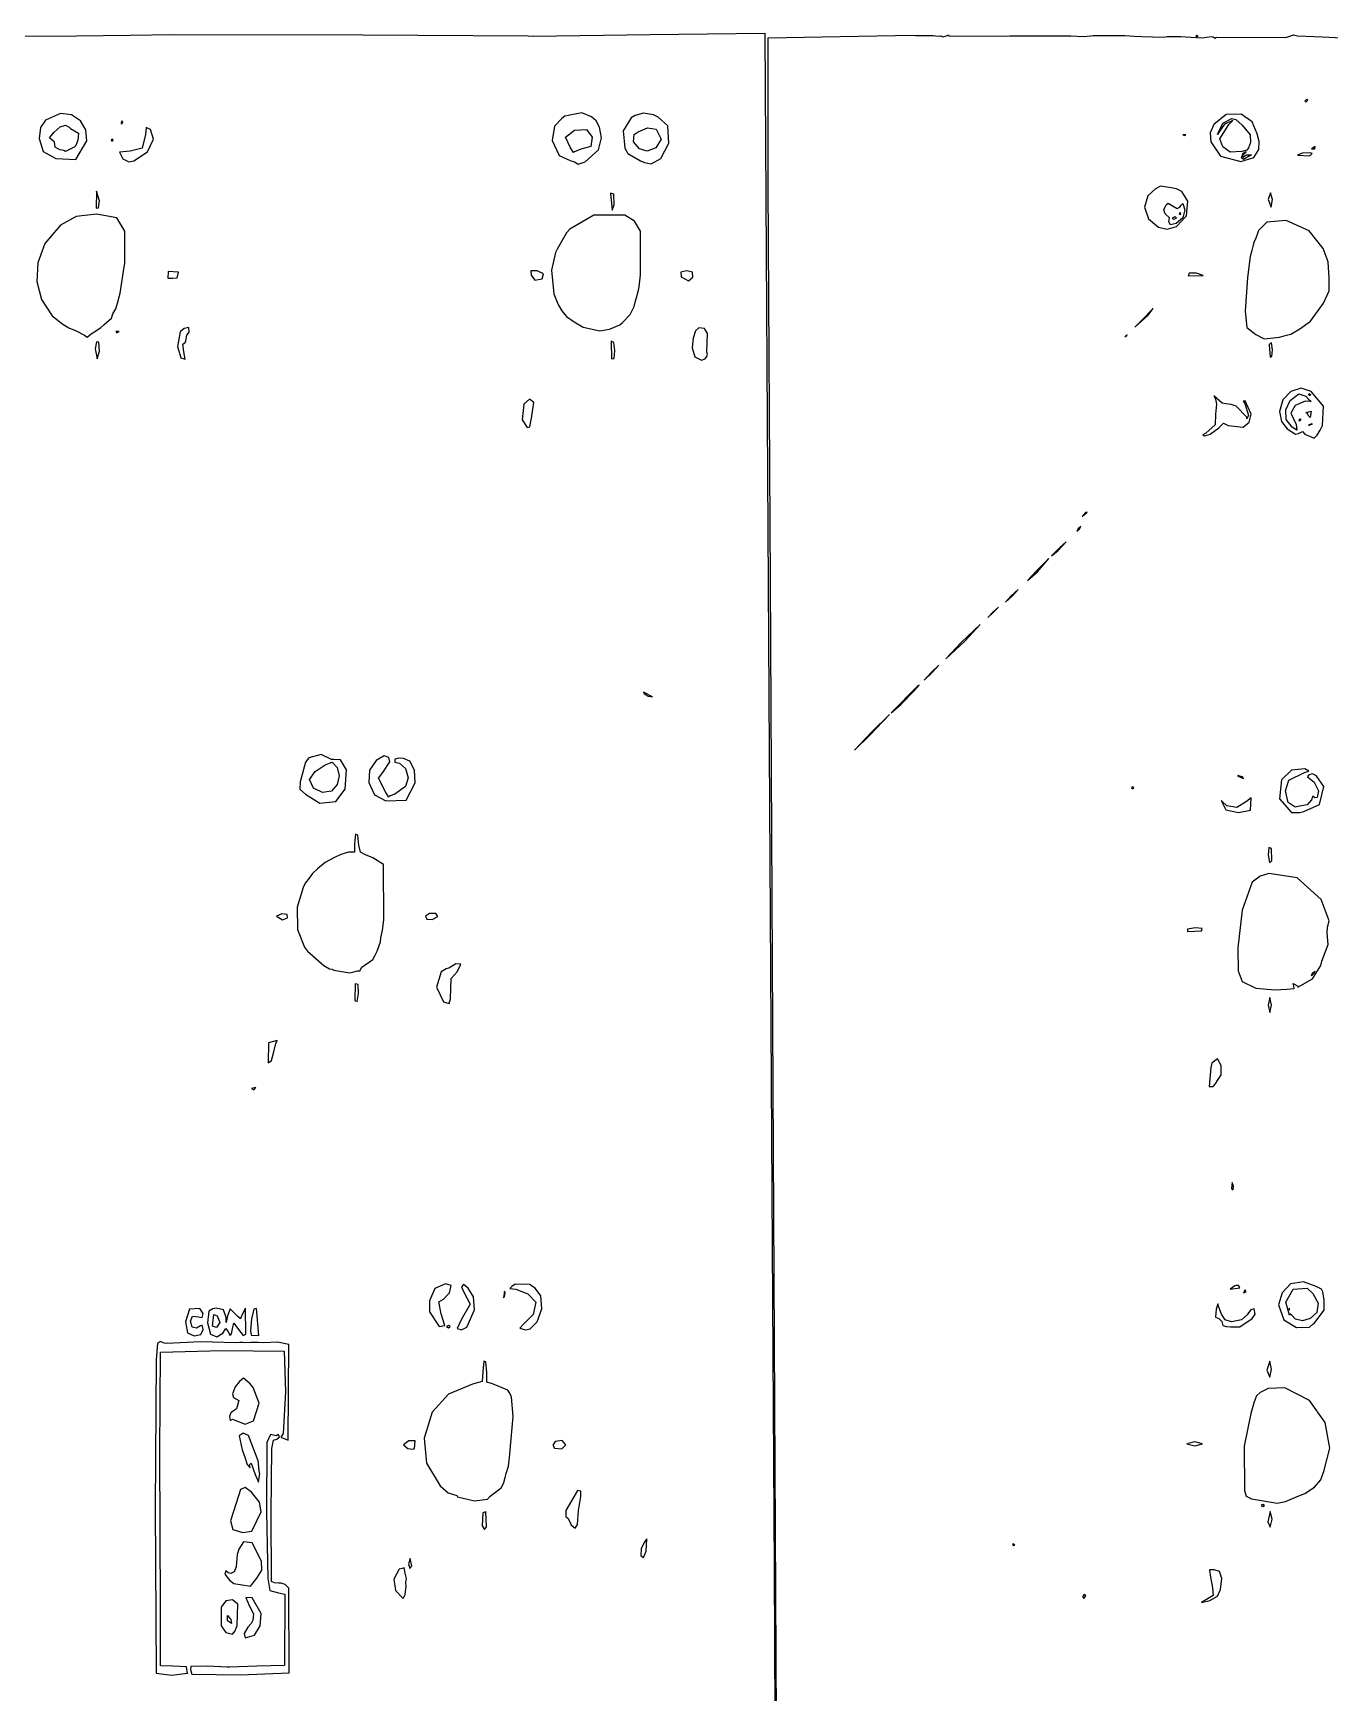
# Model space of a CAD drawing. Extents: x -33 to 316, y 14 to 132.
# Drawn here: x 222.3 to 270.2, y 70.5 to 131.8 of the extents above; entities that cross this region are included whole.
import ezdxf

# ---------------------------------------------------------------- set-up
doc = ezdxf.new("R2010")
doc.units = 0
doc.layers.add('Layer_1', color=7, linetype='CONTINUOUS')

msp = doc.modelspace()

# ---------------------------------------------------------------- linework, layer by layer
at = {"layer": 'Layer_1', "color": 7}
for points in [[(210.797562, 131.70107), (223.920902, 131.71167), (225.910562, 131.74347), (227.498062, 131.76397), (234.503832, 131.75077), (240.599832, 131.71267), (240.793362, 131.70567), (245.111362, 131.76157), (249.346302, 131.81077), (249.619662, 87.0087), (249.683062, 75.11304), (249.765062, 58.77237)], [(249.80819, 62.54024), (249.72359, 78.85974), (249.55207, 111.58341), (249.47117, 126.18841), (249.46817, 131.6433), (252.12126, 131.6898), (254.84121, 131.7343), (254.91281, 131.7196), (255.55814, 131.7236), (255.65004, 131.713), (255.7797, 131.706), (255.842, 131.7166), (255.9197, 131.6711), (256.05169, 131.7134), (256.12019, 131.7557), (256.13819, 131.7164), (257.20461, 131.6969), (258.40117, 131.715), (260.64484, 131.71423), (261.09917, 131.69383), (261.38115, 131.70963), (261.46465, 131.72263), (262.53969, 131.72251), (262.64186, 131.72299), (262.97873, 131.70129), (263.26953, 131.68709), (263.66111, 131.67629), (264.07932, 131.66169), (264.12412, 131.67379), (264.20212, 131.69149), (264.70883, 131.68249), (265.06866, 131.66299), (265.49511, 131.63429), (265.65563, 131.66579), (265.84185, 131.68659), (265.89415, 131.67409), (265.95765, 131.62929), (266.02115, 131.66169), (268.57174, 131.65169), (268.68815, 131.68779), (268.86011, 131.75589), (269.00858, 131.71809), (269.92423, 131.67429), (270.9113, 131.62839)]]:
    msp.add_lwpolyline(points, dxfattribs=at)
for points in [[(265.25913, 131.71547), (265.30143, 131.73417), (265.34373, 131.68937), (265.30143, 131.67067), (265.25913, 131.71547)], [(269.39973, 129.34023), (269.36273, 129.37723), (269.28863, 129.30313), (269.32563, 129.26613), (269.39973, 129.34023)], [(223.9045, 127.14331), (224.3029, 127.83278), (224.269362, 128.243249), (224.068529, 128.580249), (223.744243, 128.797494), (223.34035, 128.8487), (222.7824, 128.60371), (222.592848, 128.323045), (222.54527, 127.91596), (222.698931, 127.44448), (223.16211, 127.18108), (223.9045, 127.14328)], [(242.70774, 127.06188), (243.20138, 127.50598), (243.317698, 127.944046), (243.24308, 128.34495), (243.12039, 128.58035), (242.94827, 128.71665), (242.58959, 128.87587), (241.95287, 128.7443), (241.85327, 128.665), (241.582289, 128.377244), (241.49646, 127.84399), (241.745624, 127.291275), (242.14997, 127.11446), (242.31506, 127.05506), (242.449698, 126.97603), (242.70768, 127.06206)], [(245.50677, 127.17956), (245.804614, 127.74518), (245.76171, 128.39162), (245.40714, 128.70735), (245.23624, 128.79815), (244.86932, 128.86025), (244.55992, 128.77445), (244.40317, 128.68955), (244.11629, 128.20958), (244.17279, 127.56418), (244.28665, 127.37368), (244.754, 127.10211), (244.9005, 127.03071), (245.14267, 126.98361), (245.50673, 127.17955)], [(267.39554, 127.22505), (267.589745, 127.519371), (267.59657, 127.80614), (267.52347, 128.09212), (267.334399, 128.541738), (266.93046, 128.81626), (266.377581, 128.810771), (265.92863, 128.43917), (265.793051, 128.127245), (265.80931, 127.79768), (266.170774, 127.266364), (266.91872, 127.07809), (267.39551, 127.22505)], [(223.45344, 127.48176), (223.31336, 127.50196), (223.14494, 127.60432), (223.11974, 127.78117), (223.09984, 127.79967), (222.92582, 127.94986), (223.10574, 128.15939), (223.31951, 128.35016), (223.51926, 128.41066), (223.65798, 128.33976), (223.70468, 128.29726), (224.00232, 128.12003), (223.98162, 127.86626), (223.89952, 127.66874), (223.83602, 127.60624), (223.77252, 127.57074), (223.51903, 127.43694), (223.45353, 127.48174)], [(226.0451, 127.10015), (226.54888, 127.43153), (226.76902, 127.89719), (226.6596, 128.25571), (226.504765, 128.324441), (226.47731, 128.0636), (226.354379, 127.567246), (225.91332, 127.4573), (225.51659, 127.4118), (225.642779, 127.168055), (225.85419, 127.06027), (226.0451, 127.10017)], [(225.63514, 128.51684), (225.61854, 128.58034), (225.57754, 128.51684), (225.59414, 128.45334), (225.63514, 128.51684)], [(242.27482, 127.39942), (242.16706, 127.58069), (241.988861, 127.975954), (242.3102, 128.23582), (242.758355, 128.25801), (242.97293, 127.96916), (242.917169, 127.626655), (242.54394, 127.52202), (242.31579, 127.42682), (242.27479, 127.39942)], [(244.7136, 127.5462), (244.49177, 127.79751), (244.51707, 128.07235), (244.67129, 128.17265), (245.01183, 128.32007), (245.33347, 128.27267), (245.520733, 127.902338), (245.32077, 127.58092), (245.002565, 127.456504), (244.71355, 127.54622)], [(266.5276, 127.42264), (266.250986, 127.613685), (266.14799, 127.91303), (266.47212, 128.43824), (266.6216, 128.58096), (266.319481, 128.44804), (266.12105, 128.17082), (266.05415, 128.07292), (266.25803, 128.48566), (266.59324, 128.66559), (266.74066, 128.62459), (266.96619, 128.41698), (267.26564, 128.05683), (267.27264, 127.76818), (267.20604, 127.57214), (267.13864, 127.49704), (266.95219, 127.43804), (266.52726, 127.42254)], [(225.2751, 127.86085), (225.2564, 127.90315), (225.2116, 127.86085), (225.2303, 127.81855), (225.2751, 127.86085)], [(264.88859, 128.05858), (264.78275, 128.05858), (264.83565, 128.03718), (264.88855, 128.05858)], [(269.65854, 127.53994), (269.66354, 127.62714), (269.53448, 127.54124), (269.65835, 127.54024)], [(266.95032, 127.20755), (267.00862, 127.38651), (267.12165, 127.44761), (267.08085, 127.39561), (266.99465, 127.31091), (266.993759, 127.226636), (267.12492, 127.31391), (267.31399, 127.31362), (267.0145, 127.1413), (266.9503, 127.2072)], [(269.47027, 127.27589), (269.560431, 127.369251), (269.48707, 127.39563), (269.18608, 127.37713), (269.01273, 127.30303), (269.47029, 127.27593)], [(224.77822, 125.62036), (224.6662, 125.97974), (224.6482, 125.34799), (224.737108, 125.362949), (224.77818, 125.62036)], [(243.77714, 125.46854), (243.764364, 125.86344), (243.64553, 125.90938), (243.71223, 125.27832), (243.77713, 125.46854)], [(264.54646, 124.66878), (264.918851, 125.06813), (264.96485, 125.60944), (264.743658, 125.962894), (264.54681, 126.06755), (264.35254, 126.10445), (263.95516, 126.15955), (263.77042, 126.06435), (263.49069, 125.8082), (263.36742, 125.38486), (263.5127, 124.950078), (263.88316, 124.64842), (264.20347, 124.577025), (264.54646, 124.66892)], [(268.09533, 125.66445), (268.01063, 125.91392), (267.92593, 125.66698), (268.03591, 125.3922), (268.09531, 125.66445)], [(224.46411, 120.70624), (224.6616, 120.83324), (224.83086, 120.93901), (224.94619, 121.05767), (225.21891, 121.29217), (225.27321, 121.44879), (225.37412, 121.63464), (225.43622, 121.83655), (225.50812, 122.0715), (225.54382, 122.21119), (225.68698, 123.18079), (225.71668, 123.30779), (225.70538, 124.49575), (225.417204, 124.991771), (224.6615, 125.12783), (223.915231, 125.045495), (223.331, 124.71905), (222.75248, 124.04195), (222.494838, 123.330375), (222.455948, 122.638871), (222.634358, 121.981472), (223.02862, 121.37221), (223.4196, 121.06117), (223.64845, 120.93552), (223.91676, 120.81503), (224.21611, 120.66489), (224.324244, 120.587725), (224.46414, 120.70619)], [(243.60564, 120.87884), (243.98671, 121.04486), (244.08805, 121.12776), (244.37044, 121.42138), (244.43264, 121.54474), (244.51584, 121.72327), (244.55394, 121.88379), (244.61324, 122.08209), (244.67824, 122.32116), (244.70644, 122.44887), (244.75064, 122.88714), (244.75864, 124.4977), (244.535491, 124.874799), (244.17666, 125.09124), (243.03217, 125.09524), (242.14661, 124.57733), (242.02502, 124.44351), (241.67954, 123.8295), (241.61894, 123.71454), (241.470779, 123.063805), (241.55394, 122.18378), (241.68094, 121.87346), (241.72194, 121.76575), (241.84872, 121.56018), (242.01502, 121.34754), (242.30099, 121.15214), (242.63385, 120.95411), (243.24594, 120.81831), (243.60578, 120.87901)], [(264.2574, 124.8449), (264.2923, 124.98689), (264.13172, 125.13452), (264.07372, 125.28421), (264.15842, 125.47832), (264.24312, 125.53782), (264.41598, 125.42134), (264.56479, 125.34094), (264.66369, 125.38644), (264.70879, 125.44884), (264.78289, 125.52424), (264.85529, 125.28988), (264.778158, 124.99438), (264.53103, 124.78801), (264.329318, 124.73106), (264.25758, 124.84481)], [(264.53933, 124.98259), (264.47833, 125.02489), (264.39113, 124.98259), (264.45213, 124.94029), (264.53933, 124.98259)], [(264.70866, 125.15192), (264.66386, 125.19422), (264.64516, 125.15192), (264.68996, 125.10962), (264.70866, 125.15192)], [(268.34446, 120.58585), (268.60904, 120.66515), (268.77266, 120.69745), (269.0947, 120.89368), (269.49031, 121.17823), (269.97053, 121.84694), (270.18668, 122.29499), (270.18868, 122.76066), (270.143539, 123.366825), (269.96705, 123.85986), (269.443808, 124.515305), (268.5919, 124.89175), (267.88359, 124.83175), (267.57667, 124.51849), (267.46026, 124.20504), (267.41796, 124.11534), (267.37566, 123.98306), (267.32856, 123.7889), (267.26676, 123.56943), (267.16266, 122.78425), (267.08686, 121.5503), (267.148408, 120.942586), (267.47304, 120.68552), (267.78291, 120.52022), (268.34447, 120.58592)], [(227.64632, 122.78066), (227.69612, 122.98876), (227.31078, 123.00896), (227.29678, 122.76479), (227.4714, 122.76079), (227.64638, 122.78019)], [(241.12765, 122.73578), (241.17145, 122.92628), (240.93606, 123.03489), (240.70067, 123.03489), (240.71377, 122.87633), (240.85391, 122.69084), (241.12759, 122.73574)], [(246.68144, 122.79828), (246.67294, 122.989871), (246.46314, 123.03486), (246.244739, 122.981196), (246.25796, 122.80955), (246.52664, 122.66583), (246.68144, 122.79828)], [(265.53416, 122.86638), (265.28789, 122.95178), (265.014683, 122.947514), (264.97711, 122.84745), (265.53416, 122.86635)], [(263.49274, 121.38263), (263.68277, 121.63879), (263.24737, 121.2066), (263.010288, 120.949259), (263.49274, 121.38263)], [(225.50814, 120.79094), (225.38114, 120.79094), (225.41284, 120.74924), (225.50814, 120.79094)], [(227.93842, 119.76865), (227.89332, 120.04177), (227.852333, 120.328841), (227.94372, 120.3941), (227.96472, 120.4501), (228.00362, 120.66388), (228.08092, 120.76549), (228.06862, 120.94541), (227.90437, 120.91161), (227.75017, 120.78328), (227.65117, 120.24058), (227.784505, 119.824119), (227.93851, 119.76864)], [(247.14047, 119.78369), (247.19977, 119.87249), (247.23087, 119.96189), (247.20197, 120.02569), (247.22667, 120.71545), (247.120218, 120.905423), (246.90467, 120.92426), (246.78531, 120.823), (246.70021, 120.55469), (246.655323, 120.191093), (246.76531, 119.86018), (247.00381, 119.74063), (247.1405, 119.78363)], [(224.77822, 120.07464), (224.752683, 120.3958), (224.66212, 120.40994), (224.62032, 120.15594), (224.692658, 119.783704), (224.77818, 120.07464)], [(243.80672, 120.09243), (243.772883, 120.388176), (243.67282, 120.43337), (243.67782, 119.78339), (243.775005, 119.794458), (243.80694, 120.09243)], [(262.7244, 120.65454), (262.7084, 120.67054), (262.6343, 120.59644), (262.7244, 120.65454)], [(268.09533, 120.11482), (268.056453, 120.377823), (267.96731, 120.30265), (267.99801, 119.84955), (268.065385, 119.865759), (268.09541, 120.11482)], [(240.67174, 117.27741), (240.69524, 117.41459), (240.73264, 117.59451), (240.81074, 118.17015), (240.65797, 118.29341), (240.45059, 118.11349), (240.378094, 117.52764), (240.56542, 117.2534), (240.67167, 117.2774)], [(265.79433, 117.00268), (266.11293, 117.2381), (266.27992, 117.41017), (266.45737, 117.32537), (267.00976, 117.25677), (267.229965, 117.444589), (267.30392, 117.74037), (267.08609, 118.23015), (267.001125, 118.224338), (267.06829, 118.13235), (267.20907, 117.68729), (267.13937, 117.57433), (267.13637, 117.63513), (266.74718, 118.03198), (266.55842, 118.09448), (266.36244, 118.12588), (266.23309, 118.14368), (265.92091, 118.421), (265.98451, 118.29577), (266.02691, 118.11004), (265.98041, 117.73786), (265.97441, 117.34398), (265.62975, 117.04383), (265.516616, 116.981005), (265.57815, 116.93933), (265.79463, 117.00263)], [(269.73658, 116.97108), (269.84695, 117.151), (269.93785, 117.32033), (269.97345, 118.03667), (269.51529, 118.58327), (269.151673, 118.702242), (268.771023, 118.575536), (268.471009, 118.26578), (268.3493, 117.8356), (268.416471, 117.47712), (268.62717, 117.19664), (268.93818, 117.001109), (269.0478, 117.024), (269.20011, 117.1009), (269.28301, 117.0094), (269.62702, 116.86017), (269.73655, 116.97105)], [(268.81266, 117.25842), (268.597532, 117.551268), (268.578559, 117.907094), (268.739441, 118.246095), (269.06388, 118.48847), (269.32301, 118.41207), (269.41831, 118.29312), (269.51361, 118.21512), (269.2996, 118.21612), (268.92918, 118.06085), (268.77278, 117.77958), (268.96049, 117.3649), (268.99269, 117.15092), (268.81278, 117.25834)], [(269.42883, 118.46333), (269.44753, 118.50563), (269.49233, 118.46333), (269.47363, 118.42103), (269.42883, 118.46333)], [(269.41763, 117.67802), (269.38113, 117.76862), (269.32303, 117.80982), (269.51966, 117.84832), (269.48656, 117.61358), (269.41766, 117.67808)], [(269.06901, 117.532), (269.11381, 117.5743), (269.13251, 117.532), (269.08771, 117.4897), (269.06901, 117.532)], [(269.45001, 117.36267), (269.55585, 117.40367), (269.53465, 117.36267), (269.42882, 117.32167), (269.45002, 117.36267)], [(261.2454, 114.12068), (261.1796, 114.10618), (261.06802, 113.96342), (261.24541, 114.12066)], [(260.96218, 113.51033), (261.01768, 113.59503), (260.91988, 113.51033), (260.86438, 113.42563), (260.96218, 113.51033)], [(260.16934, 112.69731), (260.47104, 113.02391), (260.25194, 112.83406), (259.92497, 112.50598), (260.1693, 112.69731)], [(259.40962, 111.92121), (259.83189, 112.40967), (259.37392, 111.95634), (259.042923, 111.594274), (259.40962, 111.92124)], [(258.48568, 111.03383), (258.69446, 111.26667), (258.44335, 111.03383), (258.23457, 110.801), (258.48568, 111.03383)], [(257.97768, 110.61931), (257.76425, 110.43058), (257.57551, 110.2295), (257.7766, 110.41823), (257.97768, 110.61931)], [(256.72754, 109.36053), (257.29703, 109.97176), (256.59984, 109.31299), (256.03035, 108.70176), (256.72754, 109.36053)], [(255.52235, 108.1975), (255.7739, 108.47267), (255.48001, 108.1975), (255.22846, 107.92233), (255.52235, 108.1975)], [(245.19345, 107.30586), (244.86385, 107.47693), (244.88595, 107.42573), (245.03412, 107.32713), (245.19344, 107.30593)], [(254.37513, 107.03292), (254.84079, 107.51789), (255.037004, 107.731244), (254.99753, 107.71236), (254.0117, 106.71486), (254.37513, 107.03292)], [(253.22549, 105.88227), (253.9523, 106.65233), (253.27868, 105.99617), (252.65451, 105.34), (253.22549, 105.88227)], [(233.49704, 103.44094), (233.847901, 103.897518), (233.89373, 104.60755), (233.681125, 104.972155), (233.43117, 104.99083), (233.34437, 104.99383), (232.96451, 105.17015), (232.50315, 105.04806), (232.38273, 104.88958), (232.18007, 104.16073), (232.17607, 103.89168), (232.38773, 103.70485), (232.9169, 103.3781), (233.49747, 103.4412)], [(233.00982, 103.77241), (232.67573, 103.935888), (232.53547, 104.24539), (232.74048, 104.54636), (233.1111, 104.79873), (233.371243, 104.886634), (233.55307, 104.69142), (233.631929, 104.384396), (233.55349, 104.06268), (233.343833, 103.819329), (233.00996, 103.77241)], [(236.10029, 103.49288), (236.43389, 104.13417), (236.41299, 104.59129), (236.231173, 104.924466), (236.0047, 105.03058), (235.81945, 105.04218), (235.67669, 104.99908), (235.675733, 104.889421), (235.85863, 104.85309), (236.07913, 104.66243), (236.171005, 104.308565), (236.07613, 103.99421), (235.68736, 103.71327), (235.50658, 103.64837), (235.45048, 103.60407), (235.43158, 103.64027), (235.35028, 103.77386), (235.07558, 104.3033), (235.23886, 104.51527), (235.501999, 104.902718), (235.457005, 105.062726), (235.28846, 105.12809), (234.98741, 104.94818), (234.747173, 104.597196), (234.71728, 104.14137), (234.93627, 103.68369), (235.34403, 103.46859), (236.10042, 103.49289)], [(266.97603, 104.34651), (266.80669, 104.40381), (266.80469, 104.37851), (266.92957, 104.31991), (267.01427, 104.28301), (266.97657, 104.34651)], [(269.09769, 103.03401), (269.24697, 103.07221), (269.8262, 103.32991), (269.98456, 103.99006), (269.72442, 104.36611), (269.61901, 104.44021), (269.54991, 104.46141), (269.41479, 104.40601), (269.38599, 104.35311), (269.62941, 104.14891), (269.7887, 103.82892), (269.735346, 103.58627), (269.64867, 103.57708), (269.574323, 103.64097), (269.5347, 103.50038), (269.37595, 103.31012), (269.08212, 103.26582), (268.92201, 103.22512), (268.66705, 103.39993), (268.57245, 103.83735), (268.69221, 104.23001), (269.26685, 104.51444), (269.430743, 104.554615), (269.28265, 104.64534), (268.796826, 104.60177), (268.42831, 104.23927), (268.352994, 103.541749), (268.79388, 103.03571), (269.0977, 103.03471)], [(262.97303, 103.943), (262.93073, 103.9853), (262.88843, 103.943), (262.93073, 103.9007), (262.97303, 103.943)], [(267.27404, 103.11591), (267.30634, 103.5748), (267.12642, 103.43419), (266.77561, 103.21576), (266.40519, 103.28456), (266.23271, 103.44067), (266.19291, 103.47727), (266.36537, 103.13232), (266.83614, 103.02752), (267.27407, 103.11602)], [(234.1653, 97.14325), (234.30289, 97.18215), (234.39769, 97.19015), (234.41449, 97.22965), (234.46789, 97.32035), (234.86387, 97.60362), (234.94857, 97.74021), (235.03327, 97.91759), (235.10247, 98.12402), (235.14867, 98.25271), (235.16607, 98.41014), (235.22407, 98.69271), (235.28037, 99.07371), (235.26807, 101.10876), (234.86348, 101.35971), (234.60218, 101.46554), (234.41615, 101.57137), (234.35585, 101.82262), (234.31105, 102.1916), (234.223313, 102.238589), (234.18713, 101.87829), (234.18648, 101.57137), (233.9744, 101.57137), (233.68882, 101.48557), (233.45171, 101.37358), (233.11287, 101.1802), (232.82194, 100.95282), (232.64605, 100.77694), (232.476, 100.55861), (232.36615, 100.41697), (232.29055, 100.2656), (232.06896, 99.532861), (232.09088, 98.71805), (232.34659, 98.06352), (232.4508, 97.91644), (233.06225, 97.37911), (233.26467, 97.26306), (233.35657, 97.24196), (233.42477, 97.21046), (234.01709, 97.11756), (234.16525, 97.14316)], [(268.06971, 101.25801), (268.05091, 101.70302), (267.960195, 101.74318), (267.92603, 101.46372), (267.98503, 101.19105), (268.06973, 101.25805)], [(268.62457, 96.51269), (268.88916, 96.52809), (268.87856, 96.61899), (268.85356, 96.72246), (269.00931, 96.63466), (269.02671, 96.57666), (269.56113, 96.89434), (269.87262, 97.38099), (269.91182, 97.53974), (270.14934, 98.156001), (270.10492, 98.58369), (270.12172, 98.79536), (270.18262, 99.03199), (269.88131, 99.81516), (269.00145, 100.62487), (267.95395, 100.77965), (267.62904, 100.68515), (267.33384, 100.45804), (266.965964, 99.430346), (266.80448, 98.03717), (266.826058, 97.189024), (266.9738, 96.78799), (267.477468, 96.544646), (268.17999, 96.48209), (268.62449, 96.51269)], [(231.71583, 99.13748), (231.703679, 99.268996), (231.50342, 99.29267), (231.3078, 99.20377), (231.52785, 99.07398), (231.71583, 99.13748)], [(237.26869, 99.18678), (237.19545, 99.304638), (236.95562, 99.30893), (236.81114, 99.20613), (236.85908, 99.095874), (237.06356, 99.08263), (237.26869, 99.18678)], [(265.46227, 98.65954), (265.489579, 98.754393), (265.24244, 98.77807), (264.94902, 98.71867), (264.95202, 98.63397), (265.46275, 98.65947)], [(237.69013, 95.97657), (237.73853, 96.15583), (237.764823, 96.905308), (237.98127, 97.1442), (238.12285, 97.43356), (237.93879, 97.44416), (237.83082, 97.38066), (237.68014, 97.28536), (237.5731, 97.25366), (237.39438, 97.15023), (237.21416, 96.583831), (237.47758, 96.04135), (237.69013, 95.97655)], [(269.55591, 97.08468), (269.64861, 97.16938), (269.61941, 97.08468), (269.52671, 96.99998), (269.55591, 97.08468)], [(234.34552, 96.34649), (234.321741, 96.684135), (234.22069, 96.71176), (234.19839, 96.09617), (234.292101, 96.049666), (234.34553, 96.34649)], [(268.05307, 95.9202), (267.98957, 96.19537), (267.92607, 95.9202), (267.98957, 95.64504), (268.05307, 95.9202)], [(231.13142, 93.88064), (231.21442, 94.19535), (231.28442, 94.49945), (231.33882, 94.6121), (231.01167, 94.5233), (231.00467, 93.78226), (231.1312, 93.88056)], [(265.89413, 92.91843), (265.97353, 93.00663), (266.19072, 93.34696), (266.195339, 93.694703), (266.05757, 93.9323), (265.85177, 93.7743), (265.80797, 93.61027), (265.75197, 92.91386), (265.89405, 92.91886)], [(230.47884, 92.79201), (230.54584, 92.87981), (230.38448, 92.83991), (230.47888, 92.79201)], [(266.65613, 89.23496), (266.60323, 89.36904), (266.57313, 89.14474), (266.642268, 89.093203), (266.65613, 89.23494)], [(237.53166, 84.0898), (237.39815, 84.51762), (237.30925, 84.95843), (237.48244, 85.06069), (237.70152, 85.2978), (237.761644, 85.569756), (237.54744, 85.63139), (237.16401, 85.45337), (236.95851, 85.00506), (236.95951, 84.59041), (237.31897, 84.05088), (237.53149, 84.08978)], [(238.33746, 84.02438), (238.61749, 84.66811), (238.586569, 85.146705), (238.39142, 85.47326), (238.216963, 85.604045), (238.14293, 85.52186), (238.22113, 85.34194), (238.46214, 84.87663), (238.12514, 84.29351), (237.98083, 83.97379), (238.13805, 83.93269), (238.33746, 84.02439)], [(239.73214, 85.16425), (239.76004, 85.29703), (239.73184, 85.35103), (239.69894, 85.10417), (239.73204, 85.16417)], [(240.684, 83.96832), (240.94183, 84.22498), (241.11533, 84.69801), (241.070774, 85.185993), (240.86088, 85.46966), (240.65858, 85.59725), (240.12284, 85.61975), (239.99699, 85.52335), (239.923865, 85.457363), (240.14654, 85.42715), (240.594656, 85.262246), (240.88357, 84.95557), (240.793614, 84.494485), (240.40623, 84.11497), (240.298435, 83.991066), (240.50273, 83.92348), (240.68401, 83.96828)], [(266.88293, 85.48431), (266.83003, 85.56721), (266.74083, 85.56821), (266.69663, 85.54921), (266.52915, 85.43233), (266.88295, 85.48393)], [(267.1218, 85.33683), (267.082, 85.40033), (267.0242, 85.30043), (267.1218, 85.33683)], [(269.46072, 84.03056), (269.57713, 84.134), (269.61593, 84.1538), (270.0008, 84.66072), (270.00122, 85.02936), (269.95212, 85.32939), (269.90392, 85.4308), (269.7043, 85.5282), (269.233529, 85.704641), (268.75081, 85.6224), (268.442768, 85.29431), (268.30754, 84.8554), (268.50447, 84.29959), (268.970268, 84.010611), (269.46089, 84.03061)], [(268.93756, 84.32821), (268.78717, 84.48583), (268.75867, 84.52203), (268.71477, 84.46913), (268.57936, 84.95505), (268.85662, 85.43001), (269.37296, 85.46881), (269.57715, 85.26587), (269.7815, 84.91176), (269.723221, 84.573211), (269.48507, 84.34813), (269.192984, 84.262445), (268.93758, 84.32823)], [(228.51658, 83.75063), (228.59848, 83.93863), (228.563768, 84.099053), (228.50048, 84.07184), (228.36012, 83.98434), (228.191833, 84.023965), (228.13279, 84.24254), (228.215504, 84.429438), (228.42814, 84.41211), (228.568376, 84.378695), (228.59846, 84.53419), (228.47601, 84.72089), (228.09387, 84.696221), (227.95617, 84.22906), (228.021143, 83.820631), (228.26745, 83.70678), (228.51657, 83.75058)], [(229.33316, 83.79971), (229.44624, 83.97963), (229.52354, 83.85505), (229.596051, 83.722051), (229.64943, 83.77815), (229.69913, 84.02156), (229.73083, 84.1708), (229.91074, 83.9383), (230.086264, 83.7232), (230.18138, 83.77381), (230.16988, 84.72285), (230.03058, 84.46868), (229.978313, 84.331424), (229.88484, 84.42228), (229.59564, 84.70974), (229.50254, 84.44434), (229.45424, 84.19369), (229.44924, 84.38146), (229.35254, 84.66721), (229.08465, 84.72271), (228.95579, 84.70601), (228.809684, 84.615693), (228.76725, 84.18906), (228.87116, 83.76848), (229.105406, 83.664826), (229.33261, 83.79968)], [(230.65384, 83.71853), (230.56844, 84.71438), (230.46974, 84.69518), (230.39274, 84.33684), (230.35604, 83.90775), (230.37674, 83.72783), (230.65391, 83.71883)], [(266.88758, 84.04346), (267.33873, 84.35126), (267.45174, 84.50454), (267.41624, 84.70363), (267.28585, 84.66473), (267.20465, 84.55367), (267.15385, 84.47637), (266.93976, 84.29849), (266.57288, 84.22417), (266.34137, 84.29817), (266.2118, 84.50701), (266.10586, 84.77159), (266.066875, 84.886759), (266.00578, 84.69589), (265.986089, 84.39257), (266.11045, 84.34197), (266.21669, 84.24097), (266.251489, 84.092131), (266.39728, 84.05661), (266.53509, 84.04111), (266.88764, 84.04311)], [(268.71705, 84.73102), (268.69145, 84.70542), (268.71365, 84.64982), (268.71665, 84.73092)], [(228.95276, 84.0659), (228.99336, 84.49693), (229.12605, 84.44483), (229.22495, 84.19803), (229.09558, 84.01096), (228.9527, 84.06586)], [(237.7213, 84.0459), (237.6578, 84.0882), (237.5943, 84.0459), (237.6578, 84.0036), (237.7213, 84.0459)], [(228.02432, 71.24324), (227.98772, 71.48262), (227.48722, 71.51442), (227.03214, 71.51506), (227.03114, 73.64232), (227.00924, 79.41023), (227.02304, 83.10299), (229.30238, 83.16299), (231.59065, 83.14409), (231.64095, 81.63495), (231.56265, 80.09935), (231.47735, 79.97058), (231.74883, 79.85532), (231.76263, 83.38298), (231.34852, 83.47068), (230.8438, 83.44868), (230.63949, 83.46338), (230.55149, 83.46238), (230.36133, 83.45738), (230.14507, 83.45438), (230.06877, 83.46238), (229.95551, 83.4617), (229.81239, 83.4471), (228.52291, 83.4852), (227.24973, 83.4231), (227.16153, 83.4301), (227.03231, 83.4963), (226.919089, 83.433595), (226.862339, 82.816134), (226.83615, 77.34088), (226.86895, 71.25222), (227.43468, 71.18032), (228.02451, 71.24422)], [(239.09778, 77.67483), (239.20164, 77.79125), (239.40417, 77.9285), (239.6263, 78.10667), (239.7038, 78.29111), (239.7571, 78.4785), (239.7901, 78.62244), (239.8736, 78.89187), (239.9202, 79.21966), (240.04521, 80.7225), (239.98481, 81.44299), (239.96381, 81.50379), (239.92221, 81.59069), (239.85921, 81.69782), (239.28771, 81.93908), (239.07604, 81.99548), (239.07604, 82.35382), (239.046806, 82.742235), (238.96367, 82.7696), (238.93577, 82.38476), (238.90527, 82.01648), (238.54687, 81.92408), (237.66823, 81.55529), (237.066129, 80.883663), (236.76483, 79.92732), (236.855931, 79.002738), (237.36134, 78.17192), (237.65431, 77.90734), (237.81387, 77.85814), (237.96479, 77.81584), (237.99649, 77.76034), (238.62301, 77.61478), (239.0978, 77.67478)], [(268.05313, 82.47941), (267.99413, 82.77574), (267.88377, 82.44067), (267.99666, 82.18308), (268.05306, 82.47941)], [(230.45998, 80.57298), (230.666503, 81.215814), (230.44998, 81.80155), (230.33411, 81.93921), (230.0938, 82.14055), (229.94162, 82.02423), (229.79035, 81.82189), (229.68452, 81.56077), (229.72552, 81.42518), (229.91982, 81.32205), (229.829613, 81.008758), (229.62941, 80.85763), (229.57211, 80.72691), (229.599053, 80.584183), (229.68925, 80.62363), (229.76715, 80.59893), (230.15841, 80.44991), (230.45999, 80.57299)], [(268.56403, 77.59453), (269.00563, 77.77445), (269.2808, 77.88787), (269.64243, 78.12464), (269.87686, 78.39205), (269.91816, 78.53513), (269.98106, 78.69907), (270.2053, 79.55831), (270.03094, 80.51081), (269.458561, 81.324153), (268.53999, 81.7854), (267.92615, 81.7638), (267.6404, 81.61088), (267.50282, 81.48858), (267.41812, 81.27279), (267.33342, 81.00926), (267.29472, 80.8383), (267.03812, 79.62931), (267.05182, 77.99298), (267.122408, 77.781634), (267.31232, 77.68263), (268.26772, 77.53206), (268.56405, 77.59456)], [(231.77396, 71.26194), (231.76896, 74.38738), (231.62926, 74.52069), (231.48523, 74.57149), (231.38813, 74.57649), (231.23567, 74.58549), (231.12947, 74.64059), (231.12047, 77.1527), (231.139585, 79.541184), (231.200171, 79.848424), (231.31839, 79.88642), (231.42641, 79.97172), (231.37361, 80.06692), (231.30721, 80.01942), (231.24601, 80.02242), (231.08726, 80.05932), (230.95675, 79.77032), (230.94075, 77.216), (230.99105, 74.74883), (231.070324, 74.29847), (231.38014, 74.21534), (231.61349, 74.16334), (231.60449, 71.53687), (230.58886, 71.50977), (229.59092, 71.46947), (229.4849, 71.47447), (228.77838, 71.50637), (228.15378, 71.49437), (228.13978, 71.37196), (228.18018, 71.21596), (229.98322, 71.18326), (231.77375, 71.26236)], [(230.69024, 78.63066), (230.63994, 79.09263), (230.27281, 80.02159), (230.076678, 80.10933), (229.9375, 80.01359), (230.04139, 79.49741), (230.14378, 79.2204), (230.22718, 78.95947), (230.33877, 78.82685), (230.30977, 78.9425), (230.37147, 79.0015), (230.52484, 78.58117), (230.64501, 78.30053), (230.69031, 78.63085)], [(236.40551, 79.54165), (236.43451, 79.83075), (236.20167, 79.82775), (236.00679, 79.68234), (236.16554, 79.54705), (236.33141, 79.52335), (236.40551, 79.54195)], [(241.99697, 79.68618), (241.86054, 79.84234), (241.606346, 79.807324), (241.51014, 79.66811), (241.579773, 79.556), (241.8488, 79.53584), (241.99697, 79.68618)], [(265.50507, 79.71716), (265.2168, 79.79126), (264.92853, 79.71716), (265.2168, 79.64306), (265.50507, 79.71716)], [(230.39976, 76.4973), (230.74203, 77.21145), (230.685385, 77.563175), (230.39237, 77.93875), (230.154216, 78.108444), (229.98699, 78.03735), (229.82614, 77.53229), (229.61797, 76.872), (229.69407, 76.55707), (230.06449, 76.44575), (230.39977, 76.49725)], [(242.4313, 76.74311), (242.4588, 77.25111), (242.5444, 77.77721), (242.5464, 77.97694), (242.427099, 77.995098), (242.29003, 77.7658), (241.99094, 77.25959), (241.99294, 77.0321), (242.07674, 76.9625), (242.18758, 76.7296), (242.339344, 76.605093), (242.43116, 76.7431)], [(267.79913, 77.44165), (267.73563, 77.48395), (267.67213, 77.44165), (267.73563, 77.39935), (267.79913, 77.44165)], [(268.0743, 76.93365), (268.0035, 77.2213), (267.9198, 76.83612), (268.0045, 76.6462), (268.0743, 76.93365)], [(239.07045, 76.64786), (239.03685, 77.21127), (238.93101, 77.17427), (238.91201, 76.6849), (238.988953, 76.556934), (239.07053, 76.6479)], [(230.35184, 74.46177), (230.41884, 74.53107), (230.58674, 74.75687), (230.776063, 75.050734), (230.7587, 75.38467), (230.41484, 76.06793), (230.095854, 76.102938), (229.92656, 75.83025), (229.86186, 75.63737), (229.82486, 75.17686), (229.74996, 74.98636), (229.62032, 74.93346), (229.52512, 74.95466), (229.44014, 75.023876), (229.40286, 74.90446), (229.5722, 74.685), (229.74153, 74.5565), (230.3519, 74.4618)], [(244.96649, 75.75093), (244.98859, 76.21394), (244.89949, 76.09752), (244.77977, 75.84339), (244.76367, 75.59665), (244.86946, 75.516125), (244.96649, 75.75093)], [(258.57047, 75.97839), (258.52817, 76.02319), (258.48587, 76.00449), (258.52817, 75.95969), (258.57047, 75.97839)], [(236.31158, 75.2086), (236.24498, 75.48225), (236.18428, 75.28998), (236.23428, 75.11335), (236.31158, 75.20855)], [(236.06216, 74.16055), (236.08806, 74.36844), (236.09706, 74.45404), (236.09106, 74.60279), (236.10666, 74.74573), (236.06906, 74.94563), (236.030978, 75.13682), (235.9465, 75.11579), (235.8415, 75.08989), (235.64568, 74.72107), (235.71118, 74.29774), (235.99387, 74.01334), (236.06247, 74.1605)], [(265.77585, 73.93028), (266.055008, 74.094039), (266.1705, 74.34029), (266.2142, 74.74675), (266.129411, 75.009609), (265.93579, 75.07074), (265.76876, 75.07074), (265.79356, 74.86965), (265.87856, 74.39659), (265.903339, 74.119208), (265.65079, 73.96502), (265.47087, 73.85766), (265.77592, 73.93026)], [(261.19513, 74.10057), (261.143104, 74.170288), (261.07562, 74.08297), (261.12852, 74.01237), (261.19512, 74.10057)], [(229.7838, 72.81829), (229.8579, 73.00822), (229.8847, 73.80094), (229.68884, 73.96213), (229.439661, 73.917159), (229.27386, 73.68396), (229.268725, 72.992866), (229.440934, 72.754065), (229.68605, 72.69145), (229.78375, 72.81829)], [(230.49711, 72.64735), (230.70659, 73.00349), (230.73959, 73.44981), (230.41593, 74.02873), (230.179043, 74.048601), (230.29662, 73.75252), (230.461579, 73.436853), (230.43771, 73.20577), (230.37651, 73.08979), (230.24951, 72.94758), (230.12251, 72.72053), (230.15071, 72.55916), (230.49713, 72.64736)], [(229.50324, 73.17908), (229.50124, 73.37656), (229.62381, 73.22839), (229.649271, 73.083898), (229.5029, 73.17909)]]:
    msp.add_lwpolyline(points, close=True, dxfattribs=at)

doc.saveas('drawing.dxf')
